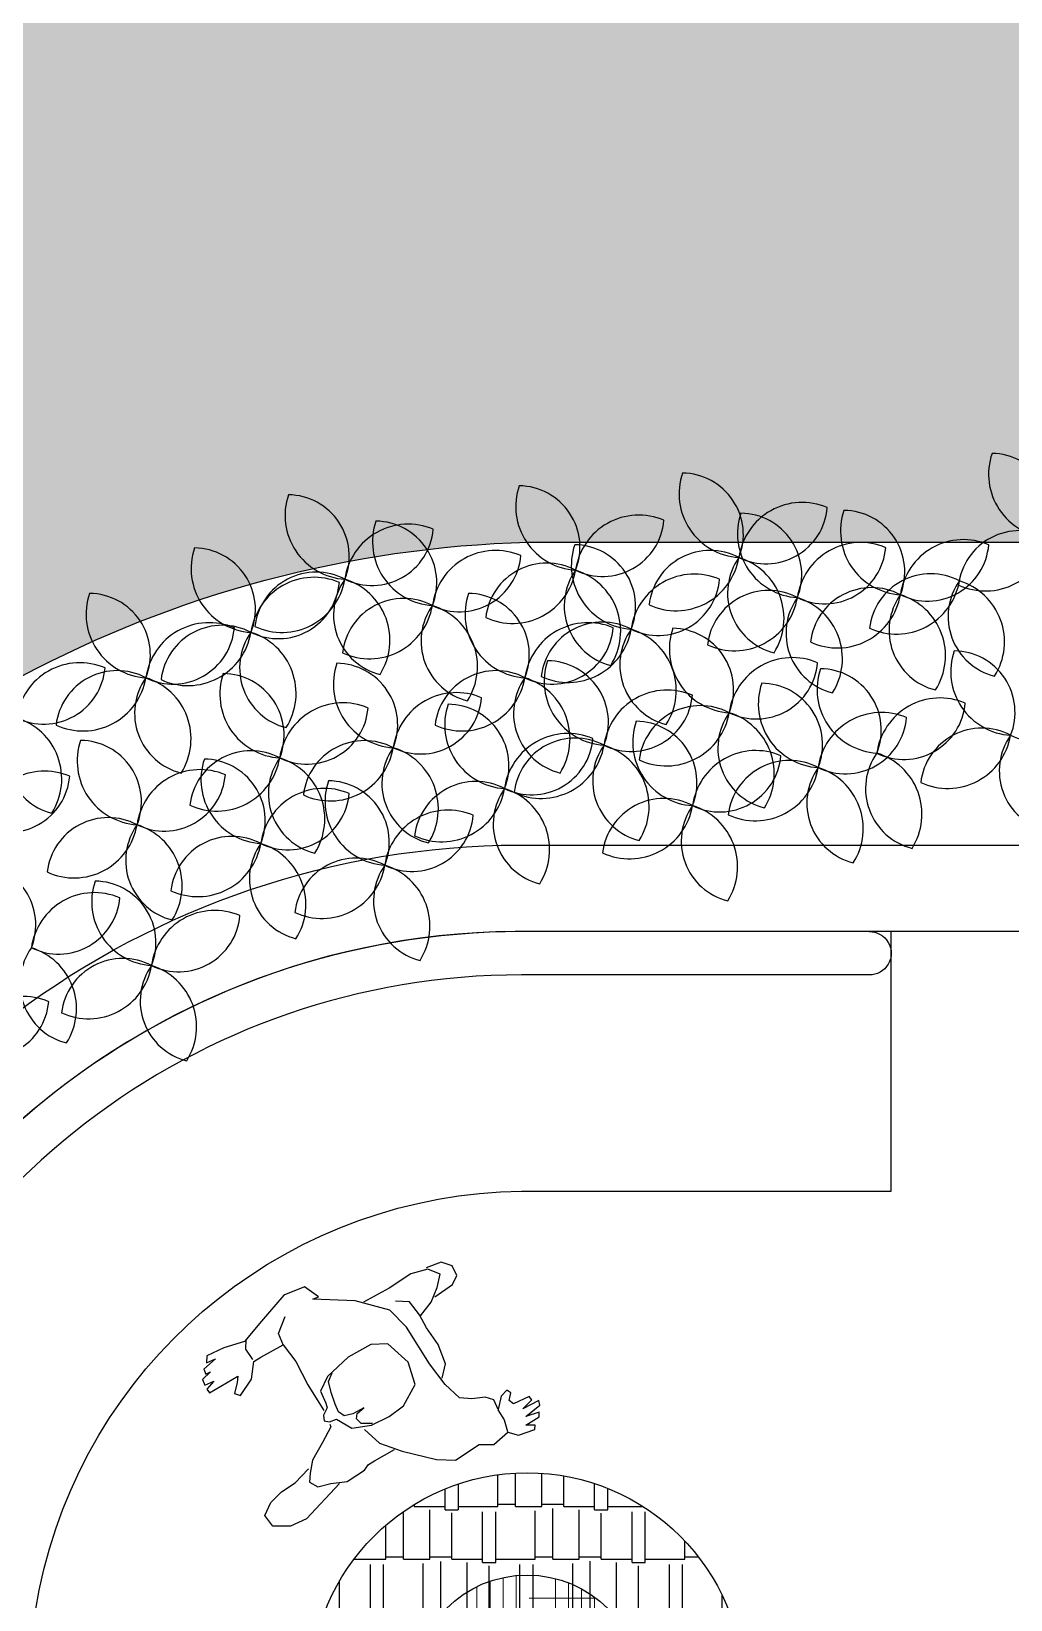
# Model space of a CAD drawing. Header units: metres. Extents: x 1769 to 3632, y 809 to 2652.
# Drawn here: x 2699.359 to 2701.621, y 1841.508 to 1845.132 of the extents above; entities that cross this region are included whole.
import ezdxf

# ---------------------------------------------------------------- set-up
doc = ezdxf.new("R2010")
doc.units = ezdxf.units.M
doc.header["$LTSCALE"] = 10
doc.layers.add('A-ANNO-NOTE', color=3, linetype='Continuous', lineweight=0)
for name, color, linetype in [('A-FLOR-LEVL', 2, 'Continuous'), ('A-FURN', 1, 'Continuous'), ('A-FURN-FIXD', 8, 'Continuous'), ('A-PATT+', 8, 'Continuous'), ('A-WALL', 6, 'Continuous'), ('L-PLNT', 66, 'Continuous')]:
    doc.layers.add(name, color=color, linetype=linetype)

# ---------------------------------------------------------------- blocks, each defined once
blk = doc.blocks.new('A$Ca70b421f')
at = {"ltscale": 0.01}
blk.add_wipeout([(25.335992705057212, 0.1999995684902558), (25.337341833985644, 9.132957233148886e-06), (22.836832282128835, -0.016859222588250233), (22.65856574470358, -0.030129362054335473), (22.44123649741924, -0.05390202045748893), (22.251876896245307, -0.08149529170155034), (21.98499540786353, -0.13145637250104159), (21.76322777551548, -0.18305213203096038), (21.613656175418242, -0.22315317993814787), (21.43477350141498, -0.27687186484243753), (21.218578734528286, -0.35042444503149284), (20.997240922944798, -0.43589953303970574), (20.784504476644145, -0.5329691437742863), (20.638691573172608, -0.6083547051849791), (20.460235840387867, -0.7103061861577373), (20.180501531161013, -0.8936785308321191), (20.02624393205092, -1.0006722581153724), (19.9041193061924, -1.073461771501922), (19.74718289394807, -1.153374607651692), (19.60434174865709, -1.214062360396742), (19.484482499318727, -1.2568205790722633), (19.355846653577913, -1.2949519097706368), (19.25637542651857, -1.319155767424622), (19.106311342063233, -1.347299926515113), (19.032129199060265, -1.3575907113691663), (18.931253961414082, -1.3678151172968036), (18.78818768847756, -1.3749595671619623), (18.652996772267088, -1.3738397324555613), (18.540972393585054, -1.3671124101325418), (17.92549818391865, -1.2324249213407725), (17.847209898541507, -1.2030033677809335), (17.735537514889902, -1.169706403161662), (17.58123616473998, -1.116947062167064), (17.438526027399867, -1.0615072179233653), (17.318769048593822, -1.009831576595417), (17.217954645188286, -0.9625207161963232), (17.09933412669972, -0.902186314747377), (16.96676272356209, -0.828461645330103), (16.885199994493917, -0.7796171343829368), (16.790750140505327, -0.7195471388112669), (16.718203123839736, -0.6707235548912749), (16.65899933879467, -0.6290683315132952), (16.559722390315148, -0.555368639620287), (16.474057196319364, -0.4876613239115777), (16.383047599125366, -0.4112437174896151), (16.268686796510934, -0.3080926727102984), (16.189261500585094, -0.23134397209385327), (16.103500143102686, -0.14329206241136383), (16.051566349609708, -0.087131713463247), (15.997721985155733, -0.026459289680806464), (15.912334287570634, 0.07531904401871792), (15.851498097177718, 0.1524189289895208), (15.776126399902193, 0.2538934073992962), (15.733401722504764, 0.3146619518989233), (15.69712561697435, 0.36827745809353196), (15.511498908752513, 0.6814203917061388), (15.37167810510709, 0.9746061674711441), (16.179305403564605, 1.1672311173992966), (16.276659020400018, 0.39610349579151105), (16.338241092515723, 0.22908586976449818), (16.424797241213483, 0.04682407809277933), (16.484021972425424, -0.05672309844737988), (16.571989301752144, -0.1893613189492438), (16.65683452139914, -0.29950952198046643), (16.765898624425958, -0.4218166172729152), (16.932845239357437, -0.5794982842604011), (17.022593026298548, -0.6480644522740597), (17.12866165068818, -0.7222724162290284), (17.284406249878213, -0.5952474233450857), (17.350431594378247, -0.518426014752368), (17.489844910641377, -0.6505293962147096), (17.62241143506063, -0.7512585184086475), (17.73657700374438, -0.8225935199529655), (17.89117655237603, -0.9001990090600156), (18.021448100303896, -0.9507891516220628), (18.390895364284813, -0.9489057331963124), (18.451753308111954, -1.0356638655348736), (18.761863166608695, -1.0255086500617754), (19.052503325454335, -0.9613624263208624), (19.346444773625343, -0.8354890385821498), (19.525817601269413, -0.7214996815641541), (19.684195920824823, -0.5899878699982626), (19.76325925972304, -0.5050937413492349), (19.936142951149296, -0.3928011296292304), (20.199731679159676, -0.6381567453861141), (20.344456373784237, -0.5463082556844299), (20.470259307277928, -0.47293426555299156), (20.57693012182703, -0.41455852221171874), (20.696078235856167, -0.35357903001441926), (20.86065030528886, -0.2763383122817764), (20.945864348789105, -0.2412667029897957), (21.088606364999414, -0.1851983957727814), (21.186112023274188, -0.1493850243604058), (21.239804765412252, -0.13208773406070762), (21.298930995227447, -0.11076477586210665), (21.359306370375553, -0.09239028582820019), (21.42772031825586, -0.0695168275882736), (21.467347907243617, -0.05747236491075647), (21.51935461944057, -0.04212204845879519), (21.56908728194314, -0.029032205533807698), (21.613630471122505, -0.016597729068360323), (21.672649787777097, 0.0001460193092519546), (21.66964767228108, 0.20012348629631305), (21.944247540947526, 0.20075769037462443), (22.26831969213805, 0.20068510206111867), (22.6823950855055, 0.20059235409017617), (22.82276384123399, 0.22367180344565263), (22.904240493104062, 0.20054266335301563), (23.20442008009042, 0.20047542669010454), (23.83598995892406, 0.2004754265876656)], dxfattribs=at).dxf.layer = 'A-FLOR-LEVL'
at = {"layer": 'A-PATT+', "ltscale": 0.01, "true_color": 0x939598}
h = blk.add_hatch(dxfattribs=at)
h.set_pattern_fill('DOLMIT', color=252, scale=0.018)
h.set_pattern_definition([(0, (0, 0), (0, 0.1143), []), (45, (0, 0), (-0.2285998441830177, 0.2285998441830177), [0.1616446101792448, -0.3232892203584895])])
edge = h.paths.add_edge_path()
edge.add_line((25.33599547651966, 3.261003072891981), (25.33599270505601, 0.1999979797337801))
edge.add_line((25.33599270505601, 0.1999979797337801), (21.71367555350253, 0.20080933576196))
edge.add_arc((21.08494698669983, 39.14831259046809), 38.95257769886427, 269.1827210742437, 270.9248439984024, ccw=False)
edge.add_arc((20.49236520798468, -1.918166191688215), 2.118186516455088, 88.99985142606579, 105.3520005521939)
edge.add_arc((20.28443921400412, -1.102835802804066), 1.276993329137741, 106.040767931487, 133.3450369703904)
edge.add_line((19.40792350488573, -0.1741635385842528), (20.1805015311611, -0.893678530832176))
edge.add_arc((22.73775490856042, -4.489712370826055), 4.412596085594211, 113.9192804127394, 125.4178357721344, ccw=False)
edge.add_arc((23.17335703109666, -5.74163923969877), 5.734662601319769, 93.36419642283857, 112.82617197015409, ccw=False)
edge.add_line((22.83683228212703, -0.01685922258843675), (25.33599309691226, 3.442119123064913e-08))
edge.add_line((25.33599309691226, 3.442119123064913e-08), (40.87547767851993, 0))
edge.add_line((40.87547767851993, 0), (40.87547767851993, 8.86232497117112))
edge.add_line((40.87547767851993, 8.86232497117112), (64.8439512645482, 22.70048939287631))
edge.add_line((64.8439512645482, 22.70048939287631), (63.67582223457566, 24.72374822258166))
edge.add_line((63.67582223457566, 24.72374822258166), (62.11683233115446, 23.82366498217721))
edge.add_line((62.11683233115446, 23.82366498217721), (61.54183233115464, 24.81959419652799))
edge.add_line((61.54183233115464, 24.81959419652799), (63.10124119051261, 25.7199193212557))
edge.add_line((63.10124119051261, 25.7199193212557), (57.78735877480403, 34.92383365072305))
edge.add_line((57.78735877480403, 34.92383365072305), (54.60651476771181, 33.08763197991152))
edge.add_line((54.60651476771181, 33.08763197991152), (54.60643987877484, 20.81544348885996))
edge.add_line((54.60643987877484, 20.81544348885996), (49.84415870550993, 18.06574810965481))
edge.add_line((49.84415870550993, 18.06574810965481), (50.41896620876696, 17.07013140275035))
edge.add_line((50.41896620876696, 17.07013140275035), (50.02925273122355, 16.84513494632415))
edge.add_line((50.02925273122355, 16.84513494632415), (49.45442600238812, 17.84078573789134))
edge.add_line((49.45442600238812, 17.84078573789134), (45.18371337769349, 15.37509524659049))
edge.add_line((45.18371337769349, 15.37509524659049), (16.5659898738495, 15.37502540305854))
edge.add_line((16.5659898738495, 15.37502540305854), (16.56599123165324, 15.50002526160097))
edge.add_line((16.56599123165324, 15.50002526160097), (7.179301245821989, 15.50002526160119))
edge.add_line((7.179301245821989, 15.50002526160119), (7.179301815448525, 19.45399425352571))
edge.add_line((7.179301815448525, 19.45399425352571), (0, 19.45416986432701))
edge.add_line((0, 19.45416986432701), (0.0007134080856303626, 13.37502559113136))
edge.add_line((0.0007134080856303626, 13.37502559113136), (15.06600323855309, 13.37502499730067))
edge.add_line((15.06600323855309, 13.37502499730067), (15.066002846419, 2.417453309231405))
edge.add_arc((18.88581829161149, 2.472899553607476), 3.820217836897067, 180.831614183773, 254.295240432632)
edge.add_arc((18.51378606829121, 0.5706998901812312), 1.894821109599596, 223.0292553907225, 249.55017195647798, ccw=False)
edge.add_arc((18.28340588695073, 1.041161225993847), 2.107873919783925, 148.2186333580116, 236.7821318203942, ccw=False)
edge.add_arc((18.63986196323731, 0.6289627012356505), 2.633009827381593, 91.55469483051098, 144.6768684902367, ccw=False)
edge.add_line((18.56842521016551, 3.261003267297838), (25.33599547651966, 3.261003072891981))
h.paths.add_polyline_path([(28.83599309150759, 4.399930762100666), (37.97548139928995, 4.399930762100666), (37.97548139928995, 3.69993077274853), (29.5359930808595, 3.69993077274853), (29.5359930808595, 2.665307803548558), (28.83599309150759, 2.665307803548558)], flags=16)
h.paths.add_polyline_path([(23.83599308610292, 4.599930689258144), (17.98599197709837, 4.599931002917174), (17.98599051201245, 12.57502493867514), (20.48599076991241, 12.57502524170718), (20.48599076961364, 7.599931791540712), (37.97548139960463, 7.599931790541632), (37.97548139928995, 4.59993082402957)], flags=16)
edge = h.paths.add_edge_path(flags=16)
edge.add_arc((21.08494698669438, 39.14831259046809), 39.15257769886434, 269.182241822341, 270.8600750380253, ccw=False)
edge.add_arc((20.49236520793602, -1.918166191693672), 1.918186516447554, 88.99056660527309, 105.3154536888584)
edge.add_arc((20.28443921334519, -1.102835803097832), 1.076993329039638, 106.1035833361858, 121.8451855001328)
edge.add_line((19.71618965247217, -0.187954899721035), (20.19965054437398, -0.6382102112343091))
edge.add_arc((22.73775490855769, -4.48971237082651), 4.612596085593424, 113.8955218342951, 123.38451333131789, ccw=False)
edge.add_arc((23.17335703022582, -5.741639239996175), 5.93466260132073, 104.64750013703551, 112.84454524096009, ccw=False)
at = {"layer": 'A-FLOR-LEVL', "ltscale": 0.01}
blk.add_lwpolyline([(45.18371337769349, 15.37509524659049), (16.5659898738495, 15.37502540305854), (16.56599123165324, 15.50002526160097), (7.179301245821989, 15.50002526160119), (7.179301815448525, 19.45399425352571), (0, 19.45416986432701), (0.0007134080856303626, 13.37502559113136), (15.06600323855309, 13.37502499730067), (15.066002846419, 2.417453309231405, 0.3319949649674619), (17.85176013845285, -1.2047067408771, -0.1162386415812711), (17.12866165068817, -0.7222724162290888, -0.4068891569909346), (16.49157810661973, 2.151334936427929, -0.2360314544036039), (18.56842521016551, 3.261003267297838), (25.33599547651966, 3.261003072891981), (25.33599270505601, 0.1999979797337801), (21.71367555350253, 0.20080933576196, -0.007601591662471101), (20.52933815182178, 0.1996976188331701, 0.07147103281784481), (19.93157881215075, 0.1244382087622853, 0.1197042342525606), (19.40792350488573, -0.1741635385842528), (20.1805015311611, -0.893678530832176, -0.05021405291967627), (20.94867128335818, -0.4560807569284862, -0.08512360143279259), (22.83683228212703, -0.01685922258843675), (25.33599309691226, 3.442119123064913e-08), (40.87547767851993, 0)], format="xyb", dxfattribs=at)
blk = doc.blocks.new('A$Cee4225c9-flat-1')
h = blk.add_hatch()
h.set_pattern_fill('HOUND', color=34, scale=0.019)
h.set_pattern_definition([(0, (0, 0), (0.12065, 0.0301625), [0.4826, -0.2413]), (90, (0, 0), (-0.03016250000000001, -0.12065), [0.4826, -0.2413])])
edge = h.paths.add_edge_path()
edge.add_arc((0.75, 0.7499999999999998), 0.2636739550189307, 0, 360)
at = {"layer": 'A-PATT+'}
h = blk.add_hatch(dxfattribs=at)
h.set_pattern_fill('AR-RSHKE', color=256, scale=0.0004)
h.set_pattern_definition([(0, (0, 0), (0.25908, 0.12192), [0.06096000000000001, -0.0508, 0.07112, -0.03048, 0.09144000000000001, -0.04064]), (0, (0.0609599999997954, 0.005079999999907159), (0.25908, 0.12192), [0.0508, -0.19304, 0.04064, -0.06096000000000001]), (0, (0.1828799999998409, -0.007620000000088112), (0.25908, 0.12192), [0.03048, -0.31496]), (90, (0, 0), (-0.08635999999999999, 0.12192), [0.11684, -0.37084]), (90, (0.0609599999997954, 0), (-0.08635999999999999, 0.12192), [0.1143, -0.37338]), (90, (0.1117599999997765, 0), (-0.08635999999999999, 0.12192), [0.10668, -0.381]), (90, (0.1828799999998409, -0.007620000000088112), (-0.08635999999999999, 0.12192), [0.11684, -0.37084]), (90, (0.2133600000001934, -0.007620000000088112), (-0.08635999999999999, 0.12192), [0.11684, -0.37084]), (90, (0.3047999999998865, 0), (-0.08635999999999999, 0.12192), [0.11176, -0.37592])])
edge = h.paths.add_edge_path()
edge.add_arc((0.7499999999999999, 0.75), 0.5000000000000001, 0, 360)
at = {"layer": 'A-FURN-FIXD'}
for radius in [0.5, 0.2636739550189304]:
    blk.add_circle((0.75, 0.75), radius, dxfattribs=at)
blk = doc.blocks.new('personasp13')
at = {"layer": 'A-FURN', "color": 0}
for points in [[(0.08219929494712197, -0.0642162159392683), (0.1284721428300699, -0.05563984329319283), (0.1747449907130161, -0.02476490176763946), (0.2381559304044618, 0.02669333410813124), (0.2655768772980593, 0.06099882469197837), (0.2690044956597593, 0.1261792568016062), (0.2895702058299587, 0.1536236492686385), (0.2861425874682588, 0.1965055124985611), (0.3067082976384565, 0.2119429832614514), (0.3187049619044071, 0.2496790229035923), (0.3118497251810073, 0.2565401210204072), (0.2981392517342076, 0.2393873757284837), (0.3015668700959075, 0.2754081408415914), (0.2929978241916587, 0.2822692389584063), (0.2827149691065589, 0.2513942974328529), (0.2810011599257098, 0.2925608861335149), (0.2707183048406101, 0.2977067097210693), (0.2638630681172103, 0.2565401210204072), (0.2604354497555104, 0.2856997880167), (0.2501525946704106, 0.2856997880167), (0.2415835487661617, 0.2462484738452986), (0.2295868845002129, 0.2428179247867774), (0.2175902202342623, 0.2565401210204072), (0.2073073651491644, 0.2531095719621135), (0.2107349835108643, 0.2342415521409293), (0.231300693681062, 0.2102277087321909), (0.2073073651491644, 0.2153735323197452), (0.1901692733406648, 0.203366610615376), (0.1747449907130161, 0.1759222181481164), (0.1558930897236674, 0.155338923797899), (0.1113340510215703, 0.1467625511518236), (0.05135072969182453, 0.1467625511518236), (-0.04805020279746941, 0.155338923797899), (-0.1028920965846645, 0.1484778256810841), (-0.1680168454569611, 0.09701958980531344), (-0.2297139759675559, 0.02154751052057691), (-0.226286357605856, 0.03526970675420671), (-0.2639901595845551, 0.02326278504983748), (-0.277700633031353, -0.02648017629690003), (-0.2605625412228552, -0.1036675301106698), (-0.2468520677760555, -0.1637021386325159), (-0.2639901595845551, -0.2100145509209597), (-0.272559205488804, -0.2528964141508823), (-0.2605625412228552, -0.2631880613259909), (-0.2554211136803044, -0.240889492446513), (-0.2519934953186045, -0.2769102575596207), (-0.2399968310526557, -0.2803408066179145), (-0.2382830218718066, -0.2683338849135453), (-0.2348554035101067, -0.2940630028515443), (-0.221144930063307, -0.2974935519098381), (-0.2160035025207581, -0.2751949830303602), (-0.2108620749782073, -0.2992088264390986), (-0.2005792198931093, -0.2992088264390986), (-0.1920101739888587, -0.2237367471543621), (-0.1817273189037607, -0.2340283943296981), (-0.1645892270952611, -0.2546116886799155), (-0.1525925628293123, -0.2460353160340674), (-0.1680168454569611, -0.2031534528041448), (-0.1971516015314094, -0.173993785807852), (-0.1954377923505586, -0.1551257659866678), (-0.1868687464463097, -0.09680643199385486), (-0.1388820893825127, -0.09680643199385486), (-0.07889876805276685, -0.1070980791691909), (-0.009414125468792278, -0.1131453881810103)], [(-0.04976401197831848, 0.1965055124985611), (-0.06004686706341822, 0.2359568266701899), (-0.07889876805276685, 0.2668317681955159), (-0.09946447822296456, 0.2908456116042544), (-0.125171615935713, 0.2754081408415914), (-0.1405958985633617, 0.2376721011992231), (-0.1440235169250617, 0.1776374926773769), (-0.1543063720101614, 0.1107417860387159)], [(-0.0651882946059672, 0.2496790229035923), (-0.06347448542511813, 0.2994219842503298), (-0.07375734051021787, 0.3200052786007745), (-0.09775066904211549, 0.3251511021883289), (-0.120030188393164, 0.3097136314254385), (-0.1303130434782638, 0.2736928663123308)], [(0.09590976839392162, 0.1501931002103447), (0.07363024904287307, 0.1759222181481164), (0.02735740115992691, 0.1896444143817462), (-0.01891544672302103, 0.1913596889110067), (-0.05319163034001839, 0.1965055124985611), (-0.09089543231871566, 0.1965055124985611), (-0.1114611424889151, 0.170776394560562)], [(0.2313006951578238, 0.2085124364105013), (0.2587216416807259, 0.2067971612837027), (0.2844287796536396, 0.1965055126720472)], [(0.08233176269019538, -0.04097714637237004), (0.06677501231947325, -0.06250094141000773), (0.05135072969182453, -0.0642162159392683), (0.04278168378757563, -0.05563984329319283), (0.04113410986727573, -0.03566559593946295), (0.03764025624502487, -0.0642162159392683), (0.02907121034077598, -0.08308423576045243), (0.01364692771312725, -0.08823005934800676), (-0.005204973276221381, -0.08308423576045243), (-0.03262592016982069, -0.07450786311437696), (-0.05661924870171831, -0.0642162159392683), (-0.06690210378681805, -0.04534819611808416)], [(-0.1851549366697487, -0.09680643300521297), (-0.2142896931316507, -0.0899453346471546), (-0.2365692126155761, -0.05392456772960941)], [(0.02411257322407501, -0.120680507876159), (0.03078501952162505, -0.1225355499318539), (0.04792311133012461, -0.1602715895742222), (0.06677501231947325, -0.2031534528041448), (0.08734072248967273, -0.2254520216836227), (0.1027650051173215, -0.2391742179172525), (0.1233307152875192, -0.230597845271177), (0.135327379553468, -0.2014381782748842), (0.1541792805428166, -0.1688479622202976), (0.1576068989045165, -0.1208202754025933), (0.1524654713619675, -0.1053828046399303), (0.1541792805428166, -0.08994533387726733), (0.1610345172662164, -0.03677182347200869)], [(-0.2485658766325329, -0.1585563160795118), (-0.2314277855765994, -0.17227851064672), (-0.2022930291146956, -0.1739937857735185)], [(0.1473240438194185, -0.1860007075122212), (0.1661759448087672, -0.2957782773808049), (0.1576068989045165, -0.3352295915522063), (0.1336135703726189, -0.3678198076070203), (0.1027650051173215, -0.3678198076070203), (0.08734072248967273, -0.3386601406105001), (0.08219929494712197, -0.304354650026653), (0.08391310412797282, -0.2666186103842847), (0.07705786740457299, -0.2220214726253289)]]:
    blk.add_lwpolyline(points, dxfattribs=at)
blk.add_lwpolyline([(0.01021930935142734, -0.1265958607291395), (0.01934306696714039, -0.117994630948715), (0.02440997996746397, -0.1019273962979241), (0.06218829509937329, -0.08588502307998169), (0.08391310412797282, -0.04534819611808416), (0.09248215003222171, -0.0007510583589009912), (0.09248215003222171, 0.04041553034176104), (0.06949889266328668, 0.0913434394642536), (0.01868900438472743, 0.109705991815872), (-0.04341381014189416, 0.097574775842304), (-0.06569332949294271, 0.06498455978749007), (-0.07375734051021787, 0.00611003975791391), (-0.06690210378681805, -0.05907039235171396), (-0.0492093002668561, -0.09219093515957866), (-0.02007454419240773, -0.09905203327639356), (-0.009261816502597497, -0.1030377683719053), (-0.001222643203059093, -0.1202402300821177)], close=True, dxfattribs=at)
blk = doc.blocks.new('A$Ce6d5846c')
at = {"layer": 'A-FURN'}
blk.add_line((3.347205708300862, 4.900424758535337), (2.544009470780111, 4.900447470583458), dxfattribs=at)
blk.add_lwpolyline([(3.398048238806496, 2.465266911633307, -1.515353082157764), (2.543944806296622, 4.400436836731387), (3.398015905151624, 4.400436836731842), (3.398080572463186, 5.000436837766529), (2.544009470779656, 5.000436837765847, 1.529804302626598), (3.8302572506459, 2.063115529055494)], format="xyb", close=True, dxfattribs=at)
blk.add_lwpolyline([(3.347207292241364, 5.000414256862769, -1.017480478366443), (3.347205708300862, 4.900424758535337)], format="xyb", dxfattribs=at)
blk.add_arc((2.543171745966447, 3.250550960632609), 1.649896722625308, 89.97090842256303, 315.699970655344, dxfattribs=at)
blk = doc.blocks.new('A$C0cb4a764')
at = {"layer": 'L-PLNT', "color": 64}
for centre, radius, start, end in [((4.331741670024257, 5.076132447208238), 0.1475123859417457, 161.0666953849994, 266.4036997799606), ((4.190531343083876, 4.981831483774386), 0.1421738211681327, 338.1469706744047, 89.32342449053192), ((3.616764424964458, 5.030529156374541), 0.1475123859417459, 161.0666953849909, 266.4036997799606), ((3.475554098020439, 4.936228192942508), 0.1421738211681328, 338.1469706744289, 89.32342449053192), ((3.753639530546025, 4.863144964297589), 0.1475123859417459, 66.8071016020777, 172.1441059969976), ((3.670087512459759, 5.010969483282679), 0.1421738211681328, 243.8873768914684, 355.0638307075897), ((3.84854459828648, 4.850164832097107), 0.1421738211681327, 338.1469706744047, 89.32342449053192), ((4.256045669144896, 4.803217641327592), 0.1421738211681327, 62.13840745469207, 173.3148612708327), ((2.489525731250069, 4.857462050279992), 0.1475123859417459, 161.0666953849909, 266.4036997799606), ((2.348315404307868, 4.763161086845685), 0.1421738211681328, 338.1469706744289, 89.32342449053192), ((3.045482405595976, 4.75216832127262), 0.1475123859417459, 66.8071016020777, 172.1441059969976), ((3.541068424082368, 4.75761435049526), 0.1421738211681328, 62.13840745469207, 173.3148612708327), ((4.126630030812066, 4.777081603453098), 0.1475123859417457, 66.8071016020777, 172.1441059969976), ((4.0430780127258, 4.924906122439097), 0.1421738211681327, 243.8873768914449, 355.0638307075897), ((4.177044257994112, 4.953523347059672), 0.1475123859417457, 245.0581321653195, 350.3951365602268), ((3.462067012930675, 4.907920056225976), 0.1475123859417459, 245.0581321653195, 350.3951365602268), ((3.723497727047288, 4.801084370525132), 0.1421738211681328, 144.6670786680642, 255.8435324842141), ((3.564195551288321, 4.74229793554332), 0.1475123859417459, 327.5868033787037, 72.92380777361329), ((2.626400836834364, 4.690077858200766), 0.1475123859417459, 66.8071016020777, 172.1441059969976), ((2.542848818749917, 4.83790237718722), 0.1421738211681328, 243.8873768914684, 355.0638307075897), ((3.504656446516492, 4.697525867749391), 0.1475123859417459, 66.8071016020777, 172.1441059969976), ((3.421104428431136, 4.845350386735845), 0.1421738211681328, 243.8873768914684, 355.0638307075897), ((2.832911299134139, 4.646637707471655), 0.1421738211681328, 62.13840745469207, 173.3148612708327), ((2.753909887982445, 4.79694341320328), 0.1475123859417459, 245.0581321652904, 350.3951365602268), ((3.015340602094511, 4.690107727501527), 0.1421738211681328, 144.6670786680642, 255.8435324842141), ((2.856038426334635, 4.631321292520624), 0.1475123859417459, 327.5868033787037, 72.92380777361329), ((2.413829730370708, 4.584547244398436), 0.1421738211681328, 62.13840745469207, 173.3148612708327), ((2.334828319218104, 4.734852950131426), 0.1475123859417459, 245.0581321653195, 350.3951365602268), ((2.59625903333108, 4.628017264431946), 0.1421738211681328, 144.6670786680642, 255.8435324842141), ((2.436956857573932, 4.56923082944877), 0.1475123859417459, 327.5868033787037, 72.92380777361329), ((2.55587901034869, 4.567343911796797), 0.1475123859417459, 161.0666953849909, 266.4036997799606), ((2.41466868340467, 4.4730429483634), 0.1421738211681328, 338.1469706744289, 89.32342449053192), ((3.44197303313922, 4.429450865201943), 0.1475123859417459, 66.8071016020777, 172.1441059969976), ((2.692754115930256, 4.399959719718481), 0.1475123859417459, 66.8071016020777, 172.1441059969976), ((2.609202097845809, 4.547784238704935), 0.1421738211681328, 243.8873768914684, 355.0638307075897), ((3.358421015052045, 4.577275384189306), 0.1421738211681328, 243.8873768914684, 355.0638307075897), ((3.212150512808876, 4.329139527898406), 0.1475123859417459, 66.8071016020777, 172.1441059969976), ((3.128598494724429, 4.476964046885769), 0.1421738211681328, 243.8873768914684, 355.0638307075897), ((2.4801830094666, 4.294429105917516), 0.1421738211681328, 62.13840745469207, 173.3148612708327), ((3.646494537931176, 4.289694656756183), 0.1475123859417459, 66.8071016020777, 172.1441059969976), ((3.562942519842181, 4.437519175742636), 0.1421738211681328, 243.8873768914684, 355.0638307075897), ((2.401181598314906, 4.444734811649141), 0.1475123859417459, 245.0581321653195, 350.3951365602268), ((2.66261231243152, 4.337899125947388), 0.1421738211681328, 144.6670786680642, 255.8435324842141), ((2.503310136672553, 4.279112690965576), 0.1475123859417459, 327.5868033787037, 72.92380777361329), ((2.935692900608956, 4.152089642986994), 0.1475123859417459, 66.8071016020777, 172.1441059969976), ((2.852140882526328, 4.299914161973447), 0.1421738211681328, 243.8873768914684, 355.0638307075897), ((2.39666114130705, 3.920169724491643), 0.1475123859417459, 66.8071016020777, 172.1441059969976), ((2.313109123222603, 4.067994243479006), 0.1421738211681328, 243.8873768914684, 355.0638307075897), ((1.954859573068461, 3.721268021321976), 0.1475123859417459, 66.8071016020777, 172.1441059969976), ((1.871307554981286, 3.869092540307065), 0.1421738211681328, 243.8873768914684, 355.0638307075897)]:
    blk.add_arc(centre, radius, start, end, dxfattribs=at)
at = {"layer": 'L-PLNT', "color": 60}
for centre, radius, start, end in [((3.239408395629653, 5.001215529137426), 0.1475123859417459, 161.0666953849909, 266.4036997799606), ((3.098198068688362, 4.906914565703119), 0.1421738211681328, 338.1469706744289, 89.32342449053192), ((2.908607300010772, 4.919552513351846), 0.1475123859417459, 161.0666953849909, 266.4036997799606), ((3.751716696836411, 4.937865808870583), 0.1475123859417457, 161.0666953849994, 266.4036997799606), ((3.610506369896029, 4.843564845436731), 0.1421738211681327, 338.1469706744047, 89.32342449053192), ((3.805039784335349, 4.918306135778721), 0.1421738211681327, 243.8873768914449, 355.0638307075897), ((2.961930387513348, 4.899992840259074), 0.1421738211681328, 243.8873768914684, 355.0638307075897), ((3.163712394750291, 4.72830072325587), 0.1421738211681328, 62.13840745469207, 173.3148612708327), ((3.084710983598598, 4.87860642898886), 0.1475123859417459, 245.0581321653195, 350.3951365602268), ((2.246883233042354, 4.752618016417273), 0.1475123859417459, 161.0666953849909, 266.4036997799606), ((2.105672906101063, 4.658317052982966), 0.1421738211681328, 338.1469706744289, 89.32342449053192), ((3.122371190651393, 4.752618016417273), 0.1475123859417459, 161.0666953849909, 266.4036997799606), ((2.981160863708283, 4.658317052982966), 0.1421738211681328, 338.1469706744289, 89.32342449053192), ((3.67602069595705, 4.664951002989937), 0.1421738211681327, 62.13840745469207, 173.3148612708327), ((3.597019284806265, 4.815256708722018), 0.1475123859417457, 245.0581321653195, 350.3951365602268), ((3.858449998919241, 4.708421023021629), 0.1421738211681327, 144.6670786680642, 255.8435324842141), ((3.699147823160274, 4.649634588038907), 0.1475123859417457, 327.5868033786787, 72.92380777361329), ((2.383758338629377, 4.585233824340321), 0.1475123859417459, 66.8071016020777, 172.1441059969976), ((2.300206320542202, 4.733058343325411), 0.1421738211681328, 243.8873768914684, 355.0638307075897), ((3.594306749327188, 4.671871718192961), 0.1475123859417459, 161.0666953849909, 266.4036997799606), ((3.45309642238135, 4.577570754758653), 0.1421738211681328, 338.1469706744289, 89.32342449053192), ((2.085062464295333, 4.492596755055274), 0.1475123859417459, 66.8071016020777, 172.1441059969976), ((3.731181854907845, 4.504487526116009), 0.1475123859417459, 66.8071016020777, 172.1441059969976), ((3.647629836822489, 4.652312045101098), 0.1421738211681328, 243.8873768914684, 355.0638307075897), ((2.001510446210887, 4.640421274041728), 0.1421738211681328, 243.8873768914684, 355.0638307075897), ((2.171187232165721, 4.479703210537991), 0.1421738211681328, 62.13840745469207, 173.3148612708327), ((2.092185821011299, 4.630008916268707), 0.1475123859417459, 245.0581321653195, 350.3951365602268), ((2.81820397795309, 4.59093018159092), 0.1475123859417459, 161.0666953849909, 266.4036997799606), ((2.676993651011799, 4.496629218156613), 0.1421738211681328, 338.1469706744289, 89.32342449053192), ((3.046675189770212, 4.479703210537991), 0.1421738211681328, 62.13840745469207, 173.3148612708327), ((2.967673778618519, 4.630008916268707), 0.1475123859417459, 245.0581321653195, 350.3951365602268), ((3.229104492733313, 4.523173230567863), 0.1421738211681328, 144.6670786680642, 255.8435324842141), ((3.069802316975256, 4.464386795586051), 0.1475123859417459, 327.5868033787037, 72.92380777361329), ((2.955079083540113, 4.423545989511695), 0.1475123859417459, 66.8071016020777, 172.1441059969976), ((3.799787649068094, 4.545018060872735), 0.1475123859417457, 161.0666953849994, 266.4036997799606), ((3.658577322127712, 4.450717097438883), 0.1421738211681327, 338.1469706744047, 89.32342449053192), ((2.871527065454757, 4.571370508500422), 0.1421738211681328, 243.8873768914684, 355.0638307075897), ((3.518610748446008, 4.398956912313679), 0.1421738211681328, 62.13840745469207, 173.3148612708327), ((2.054920660794778, 4.430536161284181), 0.1421738211681328, 144.6670786680642, 255.8435324842141), ((1.89561848503763, 4.371749726303278), 0.1475123859417459, 327.5868033787037, 72.92380777361329), ((3.439609337291586, 4.549262618045304), 0.1475123859417459, 245.0581321652904, 350.3951365602268), ((3.701040051404561, 4.442426932343551), 0.1421738211681328, 144.6670786680642, 255.8435324842141), ((3.541737875647414, 4.383640497361739), 0.1475123859417459, 327.5868033787037, 72.92380777361329), ((3.853110736567032, 4.525458387780873), 0.1421738211681327, 243.8873768914449, 355.0638307075897), ((2.226283520802099, 4.412948818954646), 0.1475123859417459, 161.0666953849909, 266.4036997799606), ((2.085073193860808, 4.318647855522613), 0.1421738211681328, 338.1469706744289, 89.32342449053192), ((2.742507977076457, 4.318015375709365), 0.1421738211681328, 62.13840745469207, 173.3148612708327), ((2.663506565922034, 4.468321081442355), 0.1475123859417459, 245.0581321653195, 350.3951365602268), ((2.924937280036829, 4.361485395742875), 0.1421738211681328, 144.6670786680642, 255.8435324842141), ((2.765635104276953, 4.302698960759699), 0.1475123859417459, 327.5868033787037, 72.92380777361329), ((2.003367153116415, 4.242202744839688), 0.1475123859417459, 66.8071016020777, 172.1441059969976), ((2.512183380055831, 4.369691210693873), 0.1475123859417459, 161.0666953849909, 266.4036997799606), ((2.370973053111811, 4.275390247259566), 0.1421738211681328, 338.1469706744289, 89.32342449053192), ((3.724091648188733, 4.272103254992089), 0.1421738211681327, 62.13840745469207, 173.3148612708327), ((3.645090237037948, 4.422408960724169), 0.1475123859417457, 245.0581321653195, 350.3951365602268), ((3.906520951150924, 4.31557327502378), 0.1421738211681327, 144.6670786680642, 255.8435324842141), ((3.747218775391957, 4.256786840041059), 0.1475123859417457, 327.5868033786787, 72.92380777361329), ((1.919815135030149, 4.390027263824777), 0.1421738211681328, 243.8873768914684, 355.0638307075897), ((2.649058485638307, 4.202307018614647), 0.1475123859417459, 66.8071016020777, 172.1441059969976), ((2.565506467555679, 4.35013153760201), 0.1421738211681328, 243.8873768914684, 355.0638307075897), ((2.150587519925466, 4.140034013075365), 0.1421738211681328, 62.13840745469207, 173.3148612708327), ((2.071586108771044, 4.290339718806081), 0.1475123859417459, 245.0581321653195, 350.3951365602268), ((2.333016822885838, 4.183504033105237), 0.1421738211681328, 144.6670786680642, 255.8435324842141), ((2.436487379176469, 4.096776404812317), 0.1421738211681328, 62.13840745469207, 173.3148612708327), ((2.357485968022047, 4.247082110545307), 0.1475123859417459, 245.0581321652904, 350.3951365602268), ((2.618916682136842, 4.140246424844463), 0.1421738211681328, 144.6670786680642, 255.8435324842141), ((2.459614506379694, 4.081459989862651), 0.1475123859417459, 327.5868033787037, 72.92380777361329), ((1.840989351888311, 4.0343773267914), 0.1421738211681328, 338.1469706744289, 89.32342449053192), ((2.08893298091607, 3.899233504376298), 0.1421738211681328, 144.6670786680642, 255.8435324842141)]:
    blk.add_arc(centre, radius, start, end, dxfattribs=at)
at = {"layer": 'L-PLNT', "color": 62}
for centre, radius, start, end in [((2.706398784466728, 4.98032615497732), 0.1475123859417459, 161.0666953849909, 266.4036997799606), ((2.565188457528166, 4.886025191543013), 0.1421738211681328, 338.1469706744289, 89.32342449053192), ((2.767396973072209, 4.825251549917539), 0.1421738211681328, 338.1469706744289, 89.32342449053192), ((3.376283501213948, 4.8338313370582), 0.1475123859417459, 66.8071016020777, 172.1441059969976), ((3.292731483129501, 4.981655856046473), 0.1421738211681328, 243.8873768914684, 355.0638307075897), ((3.989754925227771, 4.944465795531414), 0.1475123859417457, 161.0666953849994, 266.4036997799606), ((2.843273890053752, 4.812941962898094), 0.1475123859417459, 66.8071016020777, 172.1441059969976), ((2.759721871964757, 4.960766481884548), 0.1421738211681328, 243.8873768914684, 355.0638307075897), ((3.367781340932197, 4.864910059828617), 0.1475123859417459, 161.0666953849909, 266.4036997799606), ((3.226571013992725, 4.77060909639431), 0.1421738211681328, 338.1469706744289, 89.32342449053192), ((3.888591802420706, 4.770481616792267), 0.1475123859417457, 66.8071016020777, 172.1441059969976), ((2.630702783590095, 4.707411349095764), 0.1421738211681328, 62.13840745469207, 173.3148612708327), ((2.551701372438401, 4.857717054828754), 0.1475123859417459, 245.0581321652904, 350.3951365602268), ((2.813132086550468, 4.750881369127001), 0.1421738211681328, 144.6670786680642, 255.8435324842141), ((2.653829910790591, 4.692094934146098), 0.1475123859417459, 327.5868033787037, 72.92380777361329), ((3.346141697713392, 4.77177074328938), 0.1421738211681328, 144.6670786680642, 255.8435324842141), ((3.186839521956244, 4.712984308306204), 0.1475123859417459, 327.5868033787037, 72.92380777361329), ((4.050455169948236, 4.703622888744576), 0.1421738211681327, 62.13840745469207, 173.3148612708327), ((3.971453758796542, 4.853928594476201), 0.1475123859417457, 245.0581321653195, 350.3951365602268), ((4.232884472909518, 4.747092908775812), 0.1421738211681327, 144.6670786680642, 255.8435324842141), ((4.073582297151461, 4.688306473793091), 0.1475123859417457, 327.5868033786787, 72.92380777361329), ((3.91405892434841, 4.671550989650768), 0.1421738211681327, 62.13840745469207, 173.3148612708327), ((3.835057513196716, 4.821856695382849), 0.1475123859417457, 245.0581321653195, 350.3951365602268), ((4.096488227309692, 4.715021009682005), 0.1421738211681327, 144.6670786680642, 255.8435324842141), ((3.937186051551635, 4.656234574699738), 0.1475123859417457, 327.5868033786787, 72.92380777361329), ((3.259246296233869, 4.585233824340321), 0.1475123859417459, 66.8071016020777, 172.1441059969976), ((3.175694278146693, 4.733058343325411), 0.1421738211681328, 243.8873768914684, 355.0638307075897), ((3.292085340052836, 4.591995253947061), 0.1421738211681328, 62.13840745469207, 173.3148612708327), ((3.213083928902961, 4.742300959680051), 0.1475123859417459, 245.0581321653195, 350.3951365602268), ((3.474514643017756, 4.635465273978298), 0.1421738211681328, 144.6670786680642, 255.8435324842141), ((3.31521246725606, 4.576678838997395), 0.1475123859417459, 327.5868033787037, 72.92380777361329), ((3.305097927554925, 4.596835057279804), 0.1475123859417459, 161.0666953849909, 266.4036997799606), ((3.163887600610906, 4.502534093846862), 0.1421738211681328, 338.1469706744289, 89.32342449053192), ((4.244448256498345, 4.619709929986584), 0.1475123859417457, 161.0666953849994, 266.4036997799606), ((4.103237929557054, 4.525408966552732), 0.1421738211681327, 338.1469706744047, 89.32342449053192), ((2.353616535126093, 4.523173230567863), 0.1421738211681328, 144.6670786680642, 255.8435324842141), ((2.194314359366217, 4.464386795586051), 0.1475123859417459, 327.5868033787037, 72.92380777361329), ((3.935452526046447, 4.578537902965763), 0.1475123859417457, 161.0666953849994, 266.4036997799606), ((3.794242199105156, 4.484236939531911), 0.1421738211681327, 338.1469706744047, 89.32342449053192), ((4.297771343996374, 4.600150256894722), 0.1421738211681327, 243.8873768914449, 355.0638307075897), ((3.075275407224581, 4.496523719977631), 0.1475123859417459, 161.0666953849909, 266.4036997799606), ((2.934065080286018, 4.402222756543324), 0.1421738211681328, 338.1469706744289, 89.32342449053192), ((4.072327631630742, 4.411153710887447), 0.1475123859417457, 66.8071016020777, 172.1441059969976), ((3.988775613545386, 4.558978229873901), 0.1421738211681327, 243.8873768914449, 355.0638307075897), ((3.509619432344152, 4.457078848836318), 0.1475123859417459, 161.0666953849909, 266.4036997799606), ((3.36840910540468, 4.362777885401101), 0.1421738211681328, 338.1469706744289, 89.32342449053192), ((3.936662754652389, 4.377633868794419), 0.1475123859417457, 66.8071016020777, 172.1441059969976), ((3.229401926675564, 4.323920251399613), 0.1421738211681328, 62.13840745469207, 173.3148612708327), ((4.168752255618983, 4.346795124105938), 0.1421738211681327, 62.13840745469207, 173.3148612708327), ((4.089750844467289, 4.497100829838018), 0.1475123859417457, 245.0581321653195, 350.3951365602268), ((4.351181558580265, 4.390265144137175), 0.1421738211681327, 144.6670786680642, 255.8435324842141), ((3.150400515521142, 4.474225957131239), 0.1475123859417459, 245.0581321653195, 350.3951365602268), ((3.411831229634117, 4.367390271431759), 0.1421738211681328, 144.6670786680642, 255.8435324842141), ((3.252529053878789, 4.308603836448583), 0.1475123859417459, 327.5868033787037, 72.92380777361329), ((4.042185828129277, 4.349093117116354), 0.1421738211681327, 144.6670786680642, 255.8435324842141), ((3.88288365237031, 4.290306682134087), 0.1475123859417457, 327.5868033786787, 72.92380777361329), ((2.363158626389122, 4.245564626877695), 0.1475123859417459, 66.8071016020777, 172.1441059969976), ((2.279606608301947, 4.393389145862784), 0.1421738211681328, 243.8873768914684, 355.0638307075897), ((2.79881779502648, 4.319473835066219), 0.1475123859417459, 161.0666953849909, 266.4036997799606), ((2.657607468085189, 4.225172871631912), 0.1421738211681328, 338.1469706744289, 89.32342449053192), ((2.999579406345219, 4.223608914096076), 0.1421738211681328, 62.13840745469207, 173.3148612708327), ((2.920577995198073, 4.373914619829975), 0.1475123859417459, 245.0581321653195, 350.3951365602268), ((3.182008709310139, 4.267078934128222), 0.1421738211681328, 144.6670786680642, 255.8435324842141), ((3.022706533550263, 4.208292499145045), 0.1475123859417459, 327.5868033787037, 72.92380777361329), ((3.433923431462972, 4.184164042954762), 0.1421738211681328, 62.13840745469207, 173.3148612708327), ((3.354922020314916, 4.334469748686843), 0.1475123859417459, 245.0581321653195, 350.3951365602268), ((3.616352734427892, 4.227634062985089), 0.1421738211681328, 144.6670786680642, 255.8435324842141), ((3.457050558668016, 4.168847628003277), 0.1475123859417459, 327.5868033787037, 72.92380777361329), ((2.173714647125962, 4.124717598123425), 0.1475123859417459, 327.5868033787037, 72.92380777361329), ((2.723121794147119, 4.046559029184664), 0.1421738211681328, 62.13840745469207, 173.3148612708327), ((2.644120382995425, 4.196864734917654), 0.1475123859417459, 245.0581321653195, 350.3951365602268), ((2.905551097110219, 4.0900290492159), 0.1421738211681328, 144.6670786680642, 255.8435324842141), ((2.746248921348524, 4.031242614234998), 0.1475123859417459, 327.5868033787037, 72.92380777361329), ((2.259786035722755, 4.087553916570869), 0.1475123859417459, 161.0666953849909, 266.4036997799606), ((2.118575708786011, 3.993252953136562), 0.1421738211681328, 338.1469706744289, 89.32342449053192), ((2.119074784414806, 3.961294098146482), 0.1475123859417459, 66.8071016020777, 172.1441059969976), ((2.03552276632945, 4.109118617133845), 0.1421738211681328, 243.8873768914684, 355.0638307075897), ((1.929630805154375, 3.840447069394486), 0.1475123859417459, 327.5868033787037, 72.92380777361329), ((2.184090034843393, 3.814639110689313), 0.1421738211681328, 62.13840745469207, 173.3148612708327), ((2.105088623691699, 3.964944816422303), 0.1475123859417459, 245.0581321653195, 350.3951365602268), ((2.366519337806494, 3.858109130721459), 0.1421738211681328, 144.6670786680642, 255.8435324842141), ((2.207217162044799, 3.799322695739647), 0.1475123859417459, 327.5868033787037, 72.92380777361329)]:
    blk.add_arc(centre, radius, start, end, dxfattribs=at)

msp = doc.modelspace()

# ---------------------------------------------------------------- block references
at = {"layer": 'A-FLOR-LEVL'}
msp.add_blockref('A$Ca70b421f', (2681.937406778299, 1840.690868262483), dxfattribs=at)

# ---------------------------------------------------------------- next in the draw order: linework, layer by layer
at = {"layer": 'A-WALL', "ltscale": 0.01}
msp.add_lwpolyline([(2702.117905311854, 1839.797189731651, -0.3128247035778411), (2699.392254841448, 1839.690020129288, -0.7445839604145003), (2700.524789292315, 1843.251845052709), (2707.273396728639, 1843.251874639218), (2707.273396729081, 1843.051874670193), (2700.521347245748, 1843.05187464427, 0.9860397781550085), (2700.412035416264, 1839.552322070507, 0.2185344978147118), (2701.777539279879, 1840.114553325044)], format="xyb", close=True, dxfattribs=at)

# ---------------------------------------------------------------- next in the draw order: block references
at = {"color": 6}
msp.add_blockref('A$Ce6d5846c', (2697.947282044378, 1838.051437812266), dxfattribs=at)
at = {"rotation": 306.9803920706391}
msp.add_blockref('personasp13', (2700.130464440755, 1842.005860956609), dxfattribs=at)
at = {"layer": 'A-ANNO-NOTE'}
for name, p in [('A$C0cb4a764', (2697.385970871904, 1839.033184445113)), ('A$Cee4225c9-flat-1', (2699.754103378174, 1840.551360182526))]:
    msp.add_blockref(name, p, dxfattribs=at)

doc.saveas('drawing.dxf')
